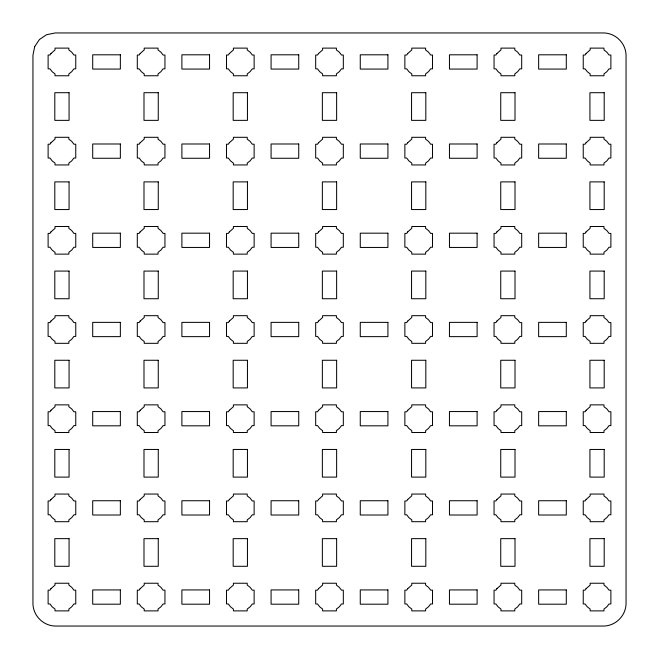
<?xml version="1.0" encoding="UTF-8"?>
<svg xmlns="http://www.w3.org/2000/svg" width="659" height="659" viewBox="0 0 659 659"><rect width="100%" height="100%" fill="white"/><g stroke="black" fill="none" stroke-linecap="round" stroke-linejoin="round"><path stroke-width="0.99" d="M34.705 46.567L32.95 55.249L32.95 603.751C33.189 615.745 43.255 625.811 55.249 626.05L603.751 626.05C615.745 625.811 625.811 615.745 626.05 603.751L626.05 55.249C625.811 43.255 615.745 33.189 603.751 32.95L55.249 32.95L46.567 34.705L39.482 39.482L34.705 46.567M50.974 53.519L49.96 55.026L48.115 55.026L48.115 68.849L49.96 68.849L52.16 71.707L55.026 73.907L55.026 75.76L68.849 75.76L68.849 73.907L71.707 71.707L73.907 68.849L75.76 68.849L75.76 55.026L73.907 55.026L71.707 52.16L68.849 49.96L68.849 48.115L55.026 48.115L55.026 49.96L50.974 53.519M50.974 142.706L49.96 144.214L48.115 144.214L48.115 158.036L49.96 158.036L52.16 160.895L55.026 163.094L55.026 164.948L68.849 164.948L68.849 163.094L71.707 160.895L73.907 158.036L75.76 158.036L75.76 144.214L73.907 144.214L71.707 141.347L68.849 139.148L68.849 137.303L55.026 137.303L55.026 139.148L50.974 142.706M140.161 53.519L139.148 55.026L137.303 55.026L137.303 68.849L139.148 68.849L141.347 71.707L144.214 73.907L144.214 75.76L158.036 75.76L158.036 73.907L160.895 71.707L163.094 68.849L164.948 68.849L164.948 55.026L163.094 55.026L160.895 52.16L158.036 49.96L158.036 48.115L144.214 48.115L144.214 49.96L140.161 53.519M50.974 231.894L49.96 233.401L48.115 233.401L48.115 247.224L49.96 247.224L52.16 250.091L55.026 252.29L55.026 254.135L68.849 254.135L68.849 252.29L71.707 250.091L73.907 247.224L75.76 247.224L75.76 233.401L73.907 233.401L71.707 230.535L68.849 228.335L68.849 226.49L55.026 226.49L55.026 228.335L50.974 231.894M140.161 142.706L139.148 144.214L137.303 144.214L137.303 158.036L139.148 158.036L141.347 160.895L144.214 163.094L144.214 164.948L158.036 164.948L158.036 163.094L160.895 160.895L163.094 158.036L164.948 158.036L164.948 144.214L163.094 144.214L160.895 141.347L158.036 139.148L158.036 137.303L144.214 137.303L144.214 139.148L140.161 142.706M229.348 53.519L228.335 55.026L226.49 55.026L226.49 68.849L228.335 68.849L230.535 71.707L233.401 73.907L233.401 75.76L247.224 75.76L247.224 73.907L250.091 71.707L252.29 68.849L254.135 68.849L254.135 55.026L252.29 55.026L250.091 52.16L247.224 49.96L247.224 48.115L233.401 48.115L233.401 49.96L229.348 53.519M50.974 321.081L49.96 322.589L48.115 322.589L48.115 336.411L49.96 336.411L52.16 339.278L55.026 341.477L55.026 343.323L68.849 343.323L68.849 341.477L71.707 339.278L73.907 336.411L75.76 336.411L75.76 322.589L73.907 322.589L71.707 319.722L68.849 317.523L68.849 315.677L55.026 315.677L55.026 317.523L50.974 321.081M140.161 231.894L139.148 233.401L137.303 233.401L137.303 247.224L139.148 247.224L141.347 250.091L144.214 252.29L144.214 254.135L158.036 254.135L158.036 252.29L160.895 250.091L163.094 247.224L164.948 247.224L164.948 233.401L163.094 233.401L160.895 230.535L158.036 228.335L158.036 226.49L144.214 226.49L144.214 228.335L140.161 231.894M229.348 142.706L228.335 144.214L226.49 144.214L226.49 158.036L228.335 158.036L230.535 160.895L233.401 163.094L233.401 164.948L247.224 164.948L247.224 163.094L250.091 160.895L252.29 158.036L254.135 158.036L254.135 144.214L252.29 144.214L250.091 141.347L247.224 139.148L247.224 137.303L233.401 137.303L233.401 139.148L229.348 142.706M50.974 410.269L49.96 411.776L48.115 411.776L48.115 425.599L49.96 425.599L52.16 428.465L55.026 430.665L55.026 432.51L68.849 432.51L68.849 430.665L71.707 428.465L73.907 425.599L75.76 425.599L75.76 411.776L73.907 411.776L71.707 408.909L68.849 406.71L68.849 404.865L55.026 404.865L55.026 406.71L50.974 410.269M318.536 53.519L317.523 55.026L315.677 55.026L315.677 68.849L317.523 68.849L319.722 71.707L322.589 73.907L322.589 75.76L336.411 75.76L336.411 73.907L339.278 71.707L341.477 68.849L343.323 68.849L343.323 55.026L341.477 55.026L339.278 52.16L336.411 49.96L336.411 48.115L322.589 48.115L322.589 49.96L318.536 53.519M140.161 321.081L139.148 322.589L137.303 322.589L137.303 336.411L139.148 336.411L141.347 339.278L144.214 341.477L144.214 343.323L158.036 343.323L158.036 341.477L160.895 339.278L163.094 336.411L164.948 336.411L164.948 322.589L163.094 322.589L160.895 319.722L158.036 317.523L158.036 315.677L144.214 315.677L144.214 317.523L140.161 321.081M229.348 231.894L228.335 233.401L226.49 233.401L226.49 247.224L228.335 247.224L230.535 250.091L233.401 252.29L233.401 254.135L247.224 254.135L247.224 252.29L250.091 250.091L252.29 247.224L254.135 247.224L254.135 233.401L252.29 233.401L250.091 230.535L247.224 228.335L247.224 226.49L233.401 226.49L233.401 228.335L229.348 231.894M50.974 499.456L49.96 500.964L48.115 500.964L48.115 514.786L49.96 514.786L52.16 517.653L55.026 519.852L55.026 521.697L68.849 521.697L68.849 519.852L71.707 517.653L73.907 514.786L75.76 514.786L75.76 500.964L73.907 500.964L71.707 498.105L68.849 495.906L68.849 494.052L55.026 494.052L55.026 495.906L50.974 499.456M318.536 142.706L317.523 144.214L315.677 144.214L315.677 158.036L317.523 158.036L319.722 160.895L322.589 163.094L322.589 164.948L336.411 164.948L336.411 163.094L339.278 160.895L341.477 158.036L343.323 158.036L343.323 144.214L341.477 144.214L339.278 141.347L336.411 139.148L336.411 137.303L322.589 137.303L322.589 139.148L318.536 142.706M140.161 410.269L139.148 411.776L137.303 411.776L137.303 425.599L139.148 425.599L141.347 428.465L144.214 430.665L144.214 432.51L158.036 432.51L158.036 430.665L160.895 428.465L163.094 425.599L164.948 425.599L164.948 411.776L163.094 411.776L160.895 408.909L158.036 406.71L158.036 404.865L144.214 404.865L144.214 406.71L140.161 410.269M407.723 53.519L406.71 55.026L404.865 55.026L404.865 68.849L406.71 68.849L408.909 71.707L411.776 73.907L411.776 75.76L425.599 75.76L425.599 73.907L428.465 71.707L430.665 68.849L432.51 68.849L432.51 55.026L430.665 55.026L428.465 52.16L425.599 49.96L425.599 48.115L411.776 48.115L411.776 49.96L407.723 53.519M229.348 321.081L228.335 322.589L226.49 322.589L226.49 336.411L228.335 336.411L230.535 339.278L233.401 341.477L233.401 343.323L247.224 343.323L247.224 341.477L250.091 339.278L252.29 336.411L254.135 336.411L254.135 322.589L252.29 322.589L250.091 319.722L247.224 317.523L247.224 315.677L233.401 315.677L233.401 317.523L229.348 321.081M50.974 588.644L49.96 590.151L48.115 590.151L48.115 603.974L49.96 603.974L52.16 606.84L55.026 609.04L55.026 610.885L68.849 610.885L68.849 609.04L71.707 606.84L73.907 603.974L75.76 603.974L75.76 590.151L73.907 590.151L71.707 587.293L68.849 585.093L68.849 583.24L55.026 583.24L55.026 585.093L50.974 588.644M318.536 231.894L317.523 233.401L315.677 233.401L315.677 247.224L317.523 247.224L319.722 250.091L322.589 252.29L322.589 254.135L336.411 254.135L336.411 252.29L339.278 250.091L341.477 247.224L343.323 247.224L343.323 233.401L341.477 233.401L339.278 230.535L336.411 228.335L336.411 226.49L322.589 226.49L322.589 228.335L318.536 231.894M140.161 499.456L139.148 500.964L137.303 500.964L137.303 514.786L139.148 514.786L141.347 517.653L144.214 519.852L144.214 521.697L158.036 521.697L158.036 519.852L160.895 517.653L163.094 514.786L164.948 514.786L164.948 500.964L163.094 500.964L160.895 498.105L158.036 495.906L158.036 494.052L144.214 494.052L144.214 495.906L140.161 499.456M407.723 142.706L406.71 144.214L404.865 144.214L404.865 158.036L406.71 158.036L408.909 160.895L411.776 163.094L411.776 164.948L425.599 164.948L425.599 163.094L428.465 160.895L430.665 158.036L432.51 158.036L432.51 144.214L430.665 144.214L428.465 141.347L425.599 139.148L425.599 137.303L411.776 137.303L411.776 139.148L407.723 142.706M229.348 410.269L228.335 411.776L226.49 411.776L226.49 425.599L228.335 425.599L230.535 428.465L233.401 430.665L233.401 432.51L247.224 432.51L247.224 430.665L250.091 428.465L252.29 425.599L254.135 425.599L254.135 411.776L252.29 411.776L250.091 408.909L247.224 406.71L247.224 404.865L233.401 404.865L233.401 406.71L229.348 410.269M496.911 53.519L495.906 55.026L494.052 55.026L494.052 68.849L495.906 68.849L498.105 71.707L500.964 73.907L500.964 75.76L514.786 75.76L514.786 73.907L517.653 71.707L519.852 68.849L521.697 68.849L521.697 55.026L519.852 55.026L517.653 52.16L514.786 49.96L514.786 48.115L500.964 48.115L500.964 49.96L496.911 53.519M318.536 321.081L317.523 322.589L315.677 322.589L315.677 336.411L317.523 336.411L319.722 339.278L322.589 341.477L322.589 343.323L336.411 343.323L336.411 341.477L339.278 339.278L341.477 336.411L343.323 336.411L343.323 322.589L341.477 322.589L339.278 319.722L336.411 317.523L336.411 315.677L322.589 315.677L322.589 317.523L318.536 321.081M140.161 588.644L139.148 590.151L137.303 590.151L137.303 603.974L139.148 603.974L141.347 606.84L144.214 609.04L144.214 610.885L158.036 610.885L158.036 609.04L160.895 606.84L163.094 603.974L164.948 603.974L164.948 590.151L163.094 590.151L160.895 587.293L158.036 585.093L158.036 583.24L144.214 583.24L144.214 585.093L140.161 588.644M407.723 231.894L406.71 233.401L404.865 233.401L404.865 247.224L406.71 247.224L408.909 250.091L411.776 252.29L411.776 254.135L425.599 254.135L425.599 252.29L428.465 250.091L430.665 247.224L432.51 247.224L432.51 233.401L430.665 233.401L428.465 230.535L425.599 228.335L425.599 226.49L411.776 226.49L411.776 228.335L407.723 231.894M229.348 499.456L228.335 500.964L226.49 500.964L226.49 514.786L228.335 514.786L230.535 517.653L233.401 519.852L233.401 521.697L247.224 521.697L247.224 519.852L250.091 517.653L252.29 514.786L254.135 514.786L254.135 500.964L252.29 500.964L250.091 498.105L247.224 495.906L247.224 494.052L233.401 494.052L233.401 495.906L229.348 499.456M496.911 142.706L495.906 144.214L494.052 144.214L494.052 158.036L495.906 158.036L498.105 160.895L500.964 163.094L500.964 164.948L514.786 164.948L514.786 163.094L517.653 160.895L519.852 158.036L521.697 158.036L521.697 144.214L519.852 144.214L517.653 141.347L514.786 139.148L514.786 137.303L500.964 137.303L500.964 139.148L496.911 142.706M318.536 410.269L317.523 411.776L315.677 411.776L315.677 425.599L317.523 425.599L319.722 428.465L322.589 430.665L322.589 432.51L336.411 432.51L336.411 430.665L339.278 428.465L341.477 425.599L343.323 425.599L343.323 411.776L341.477 411.776L339.278 408.909L336.411 406.71L336.411 404.865L322.589 404.865L322.589 406.71L318.536 410.269M586.098 53.519L585.093 55.026L583.24 55.026L583.24 68.849L585.093 68.849L587.293 71.707L590.151 73.907L590.151 75.76L603.974 75.76L603.974 73.907L606.84 71.707L609.04 68.849L610.885 68.849L610.885 55.026L609.04 55.026L606.84 52.16L603.974 49.96L603.974 48.115L590.151 48.115L590.151 49.96L586.098 53.519M407.723 321.081L406.71 322.589L404.865 322.589L404.865 336.411L406.71 336.411L408.909 339.278L411.776 341.477L411.776 343.323L425.599 343.323L425.599 341.477L428.465 339.278L430.665 336.411L432.51 336.411L432.51 322.589L430.665 322.589L428.465 319.722L425.599 317.523L425.599 315.677L411.776 315.677L411.776 317.523L407.723 321.081M229.348 588.644L228.335 590.151L226.49 590.151L226.49 603.974L228.335 603.974L230.535 606.84L233.401 609.04L233.401 610.885L247.224 610.885L247.224 609.04L250.091 606.84L252.29 603.974L254.135 603.974L254.135 590.151L252.29 590.151L250.091 587.293L247.224 585.093L247.224 583.24L233.401 583.24L233.401 585.093L229.348 588.644M496.911 231.894L495.906 233.401L494.052 233.401L494.052 247.224L495.906 247.224L498.105 250.091L500.964 252.29L500.964 254.135L514.786 254.135L514.786 252.29L517.653 250.091L519.852 247.224L521.697 247.224L521.697 233.401L519.852 233.401L517.653 230.535L514.786 228.335L514.786 226.49L500.964 226.49L500.964 228.335L496.911 231.894M318.536 499.456L317.523 500.964L315.677 500.964L315.677 514.786L317.523 514.786L319.722 517.653L322.589 519.852L322.589 521.697L336.411 521.697L336.411 519.852L339.278 517.653L341.477 514.786L343.323 514.786L343.323 500.964L341.477 500.964L339.278 498.105L336.411 495.906L336.411 494.052L322.589 494.052L322.589 495.906L318.536 499.456M586.098 142.706L585.093 144.214L583.24 144.214L583.24 158.036L585.093 158.036L587.293 160.895L590.151 163.094L590.151 164.948L603.974 164.948L603.974 163.094L606.84 160.895L609.04 158.036L610.885 158.036L610.885 144.214L609.04 144.214L606.84 141.347L603.974 139.148L603.974 137.303L590.151 137.303L590.151 139.148L586.098 142.706M407.723 410.269L406.71 411.776L404.865 411.776L404.865 425.599L406.71 425.599L408.909 428.465L411.776 430.665L411.776 432.51L425.599 432.51L425.599 430.665L428.465 428.465L430.665 425.599L432.51 425.599L432.51 411.776L430.665 411.776L428.465 408.909L425.599 406.71L425.599 404.865L411.776 404.865L411.776 406.71L407.723 410.269M496.911 321.081L495.906 322.589L494.052 322.589L494.052 336.411L495.906 336.411L498.105 339.278L500.964 341.477L500.964 343.323L514.786 343.323L514.786 341.477L517.653 339.278L519.852 336.411L521.697 336.411L521.697 322.589L519.852 322.589L517.653 319.722L514.786 317.523L514.786 315.677L500.964 315.677L500.964 317.523L496.911 321.081M318.536 588.644L317.523 590.151L315.677 590.151L315.677 603.974L317.523 603.974L319.722 606.84L322.589 609.04L322.589 610.885L336.411 610.885L336.411 609.04L339.278 606.84L341.477 603.974L343.323 603.974L343.323 590.151L341.477 590.151L339.278 587.293L336.411 585.093L336.411 583.24L322.589 583.24L322.589 585.093L318.536 588.644M586.098 231.894L585.093 233.401L583.24 233.401L583.24 247.224L585.093 247.224L587.293 250.091L590.151 252.29L590.151 254.135L603.974 254.135L603.974 252.29L606.84 250.091L609.04 247.224L610.885 247.224L610.885 233.401L609.04 233.401L606.84 230.535L603.974 228.335L603.974 226.49L590.151 226.49L590.151 228.335L586.098 231.894M407.723 499.456L406.71 500.964L404.865 500.964L404.865 514.786L406.71 514.786L408.909 517.653L411.776 519.852L411.776 521.697L425.599 521.697L425.599 519.852L428.465 517.653L430.665 514.786L432.51 514.786L432.51 500.964L430.665 500.964L428.465 498.105L425.599 495.906L425.599 494.052L411.776 494.052L411.776 495.906L407.723 499.456M496.911 410.269L495.906 411.776L494.052 411.776L494.052 425.599L495.906 425.599L498.105 428.465L500.964 430.665L500.964 432.51L514.786 432.51L514.786 430.665L517.653 428.465L519.852 425.599L521.697 425.599L521.697 411.776L519.852 411.776L517.653 408.909L514.786 406.71L514.786 404.865L500.964 404.865L500.964 406.71L496.911 410.269M586.098 321.081L585.093 322.589L583.24 322.589L583.24 336.411L585.093 336.411L587.293 339.278L590.151 341.477L590.151 343.323L603.974 343.323L603.974 341.477L606.84 339.278L609.04 336.411L610.885 336.411L610.885 322.589L609.04 322.589L606.84 319.722L603.974 317.523L603.974 315.677L590.151 315.677L590.151 317.523L586.098 321.081M407.723 588.644L406.71 590.151L404.865 590.151L404.865 603.974L406.71 603.974L408.909 606.84L411.776 609.04L411.776 610.885L425.599 610.885L425.599 609.04L428.465 606.84L430.665 603.974L432.51 603.974L432.51 590.151L430.665 590.151L428.465 587.293L425.599 585.093L425.599 583.24L411.776 583.24L411.776 585.093L407.723 588.644M496.911 499.456L495.906 500.964L494.052 500.964L494.052 514.786L495.906 514.786L498.105 517.653L500.964 519.852L500.964 521.697L514.786 521.697L514.786 519.852L517.653 517.653L519.852 514.786L521.697 514.786L521.697 500.964L519.852 500.964L517.653 498.105L514.786 495.906L514.786 494.052L500.964 494.052L500.964 495.906L496.911 499.456M586.098 410.269L585.093 411.776L583.24 411.776L583.24 425.599L585.093 425.599L587.293 428.465L590.151 430.665L590.151 432.51L603.974 432.51L603.974 430.665L606.84 428.465L609.04 425.599L610.885 425.599L610.885 411.776L609.04 411.776L606.84 408.909L603.974 406.71L603.974 404.865L590.151 404.865L590.151 406.71L586.098 410.269M496.911 588.644L495.906 590.151L494.052 590.151L494.052 603.974L495.906 603.974L498.105 606.84L500.964 609.04L500.964 610.885L514.786 610.885L514.786 609.04L517.653 606.84L519.852 603.974L521.697 603.974L521.697 590.151L519.852 590.151L517.653 587.293L514.786 585.093L514.786 583.24L500.964 583.24L500.964 585.093L496.911 588.644M586.098 499.456L585.093 500.964L583.24 500.964L583.24 514.786L585.093 514.786L587.293 517.653L590.151 519.852L590.151 521.697L603.974 521.697L603.974 519.852L606.84 517.653L609.04 514.786L610.885 514.786L610.885 500.964L609.04 500.964L606.84 498.105L603.974 495.906L603.974 494.052L590.151 494.052L590.151 495.906L586.098 499.456M586.098 588.644L585.093 590.151L583.24 590.151L583.24 603.974L585.093 603.974L587.293 606.84L590.151 609.04L590.151 610.885L603.974 610.885L603.974 609.04L606.84 606.84L609.04 603.974L610.885 603.974L610.885 590.151L609.04 590.151L606.84 587.293L603.974 585.093L603.974 583.24L590.151 583.24L590.151 585.093L586.098 588.644M120.358 54.804L92.705 54.804L92.705 69.071L120.358 69.071L120.358 54.804M209.546 54.804L181.892 54.804L181.892 69.071L209.546 69.071L209.546 54.804M298.733 54.804L271.08 54.804L271.08 69.071L298.733 69.071L298.733 54.804M387.92 54.804L360.267 54.804L360.267 69.071L387.92 69.071L387.92 54.804M477.108 54.804L449.454 54.804L449.454 69.071L477.108 69.071L477.108 54.804M566.295 54.804L538.642 54.804L538.642 69.071L566.295 69.071L566.295 54.804M69.071 92.705L54.804 92.705L54.804 120.358L69.071 120.358L69.071 92.705M158.259 92.705L143.992 92.705L143.992 120.358L158.259 120.358L158.259 92.705M247.446 92.705L233.179 92.705L233.179 120.358L247.446 120.358L247.446 92.705M336.634 92.705L322.366 92.705L322.366 120.358L336.634 120.358L336.634 92.705M425.821 92.705L411.554 92.705L411.554 120.358L425.821 120.358L425.821 92.705M515.009 92.705L500.741 92.705L500.741 120.358L515.009 120.358L515.009 92.705M604.196 92.705L589.929 92.705L589.929 120.358L604.196 120.358L604.196 92.705M120.358 143.992L92.705 143.992L92.705 158.259L120.358 158.259L120.358 143.992M209.546 143.992L181.892 143.992L181.892 158.259L209.546 158.259L209.546 143.992M298.733 143.992L271.08 143.992L271.08 158.259L298.733 158.259L298.733 143.992M387.92 143.992L360.267 143.992L360.267 158.259L387.92 158.259L387.92 143.992M477.108 143.992L449.454 143.992L449.454 158.259L477.108 158.259L477.108 143.992M566.295 143.992L538.642 143.992L538.642 158.259L566.295 158.259L566.295 143.992M69.071 181.892L54.804 181.892L54.804 209.546L69.071 209.546L69.071 181.892M158.259 181.892L143.992 181.892L143.992 209.546L158.259 209.546L158.259 181.892M247.446 181.892L233.179 181.892L233.179 209.546L247.446 209.546L247.446 181.892M336.634 181.892L322.366 181.892L322.366 209.546L336.634 209.546L336.634 181.892M425.821 181.892L411.554 181.892L411.554 209.546L425.821 209.546L425.821 181.892M515.009 181.892L500.741 181.892L500.741 209.546L515.009 209.546L515.009 181.892M604.196 181.892L589.929 181.892L589.929 209.546L604.196 209.546L604.196 181.892M120.358 233.179L92.705 233.179L92.705 247.446L120.358 247.446L120.358 233.179M209.546 233.179L181.892 233.179L181.892 247.446L209.546 247.446L209.546 233.179M298.733 233.179L271.08 233.179L271.08 247.446L298.733 247.446L298.733 233.179M387.92 233.179L360.267 233.179L360.267 247.446L387.92 247.446L387.92 233.179M477.108 233.179L449.454 233.179L449.454 247.446L477.108 247.446L477.108 233.179M566.295 233.179L538.642 233.179L538.642 247.446L566.295 247.446L566.295 233.179M69.071 271.08L54.804 271.08L54.804 298.733L69.071 298.733L69.071 271.08M158.259 271.08L143.992 271.08L143.992 298.733L158.259 298.733L158.259 271.08M247.446 271.08L233.179 271.08L233.179 298.733L247.446 298.733L247.446 271.08M336.634 271.08L322.366 271.08L322.366 298.733L336.634 298.733L336.634 271.08M425.821 271.08L411.554 271.08L411.554 298.733L425.821 298.733L425.821 271.08M515.009 271.08L500.741 271.08L500.741 298.733L515.009 298.733L515.009 271.08M604.196 271.08L589.929 271.08L589.929 298.733L604.196 298.733L604.196 271.08M120.358 322.366L92.705 322.366L92.705 336.634L120.358 336.634L120.358 322.366M209.546 322.366L181.892 322.366L181.892 336.634L209.546 336.634L209.546 322.366M298.733 322.366L271.08 322.366L271.08 336.634L298.733 336.634L298.733 322.366M387.92 322.366L360.267 322.366L360.267 336.634L387.92 336.634L387.92 322.366M477.108 322.366L449.454 322.366L449.454 336.634L477.108 336.634L477.108 322.366M566.295 322.366L538.642 322.366L538.642 336.634L566.295 336.634L566.295 322.366M69.071 360.267L54.804 360.267L54.804 387.92L69.071 387.92L69.071 360.267M158.259 360.267L143.992 360.267L143.992 387.92L158.259 387.92L158.259 360.267M247.446 360.267L233.179 360.267L233.179 387.92L247.446 387.92L247.446 360.267M336.634 360.267L322.366 360.267L322.366 387.92L336.634 387.92L336.634 360.267M425.821 360.267L411.554 360.267L411.554 387.92L425.821 387.92L425.821 360.267M515.009 360.267L500.741 360.267L500.741 387.92L515.009 387.92L515.009 360.267M604.196 360.267L589.929 360.267L589.929 387.92L604.196 387.92L604.196 360.267M120.358 411.554L92.705 411.554L92.705 425.821L120.358 425.821L120.358 411.554M209.546 411.554L181.892 411.554L181.892 425.821L209.546 425.821L209.546 411.554M298.733 411.554L271.08 411.554L271.08 425.821L298.733 425.821L298.733 411.554M387.92 411.554L360.267 411.554L360.267 425.821L387.92 425.821L387.92 411.554M477.108 411.554L449.454 411.554L449.454 425.821L477.108 425.821L477.108 411.554M566.295 411.554L538.642 411.554L538.642 425.821L566.295 425.821L566.295 411.554M69.071 449.454L54.804 449.454L54.804 477.108L69.071 477.108L69.071 449.454M158.259 449.454L143.992 449.454L143.992 477.108L158.259 477.108L158.259 449.454M247.446 449.454L233.179 449.454L233.179 477.108L247.446 477.108L247.446 449.454M336.634 449.454L322.366 449.454L322.366 477.108L336.634 477.108L336.634 449.454M425.821 449.454L411.554 449.454L411.554 477.108L425.821 477.108L425.821 449.454M515.009 449.454L500.741 449.454L500.741 477.108L515.009 477.108L515.009 449.454M604.196 449.454L589.929 449.454L589.929 477.108L604.196 477.108L604.196 449.454M120.358 500.741L92.705 500.741L92.705 515.009L120.358 515.009L120.358 500.741M209.546 500.741L181.892 500.741L181.892 515.009L209.546 515.009L209.546 500.741M298.733 500.741L271.08 500.741L271.08 515.009L298.733 515.009L298.733 500.741M387.92 500.741L360.267 500.741L360.267 515.009L387.92 515.009L387.92 500.741M477.108 500.741L449.454 500.741L449.454 515.009L477.108 515.009L477.108 500.741M566.295 500.741L538.642 500.741L538.642 515.009L566.295 515.009L566.295 500.741M69.071 538.642L54.804 538.642L54.804 566.295L69.071 566.295L69.071 538.642M158.259 538.642L143.992 538.642L143.992 566.295L158.259 566.295L158.259 538.642M247.446 538.642L233.179 538.642L233.179 566.295L247.446 566.295L247.446 538.642M336.634 538.642L322.366 538.642L322.366 566.295L336.634 566.295L336.634 538.642M425.821 538.642L411.554 538.642L411.554 566.295L425.821 566.295L425.821 538.642M515.009 538.642L500.741 538.642L500.741 566.295L515.009 566.295L515.009 538.642M604.196 538.642L589.929 538.642L589.929 566.295L604.196 566.295L604.196 538.642M120.358 589.929L92.705 589.929L92.705 604.196L120.358 604.196L120.358 589.929M209.546 589.929L181.892 589.929L181.892 604.196L209.546 604.196L209.546 589.929M298.733 589.929L271.08 589.929L271.08 604.196L298.733 604.196L298.733 589.929M387.92 589.929L360.267 589.929L360.267 604.196L387.92 604.196L387.92 589.929M477.108 589.929L449.454 589.929L449.454 604.196L477.108 604.196L477.108 589.929M566.295 589.929L538.642 589.929L538.642 604.196L566.295 604.196L566.295 589.929"/></g></svg>
